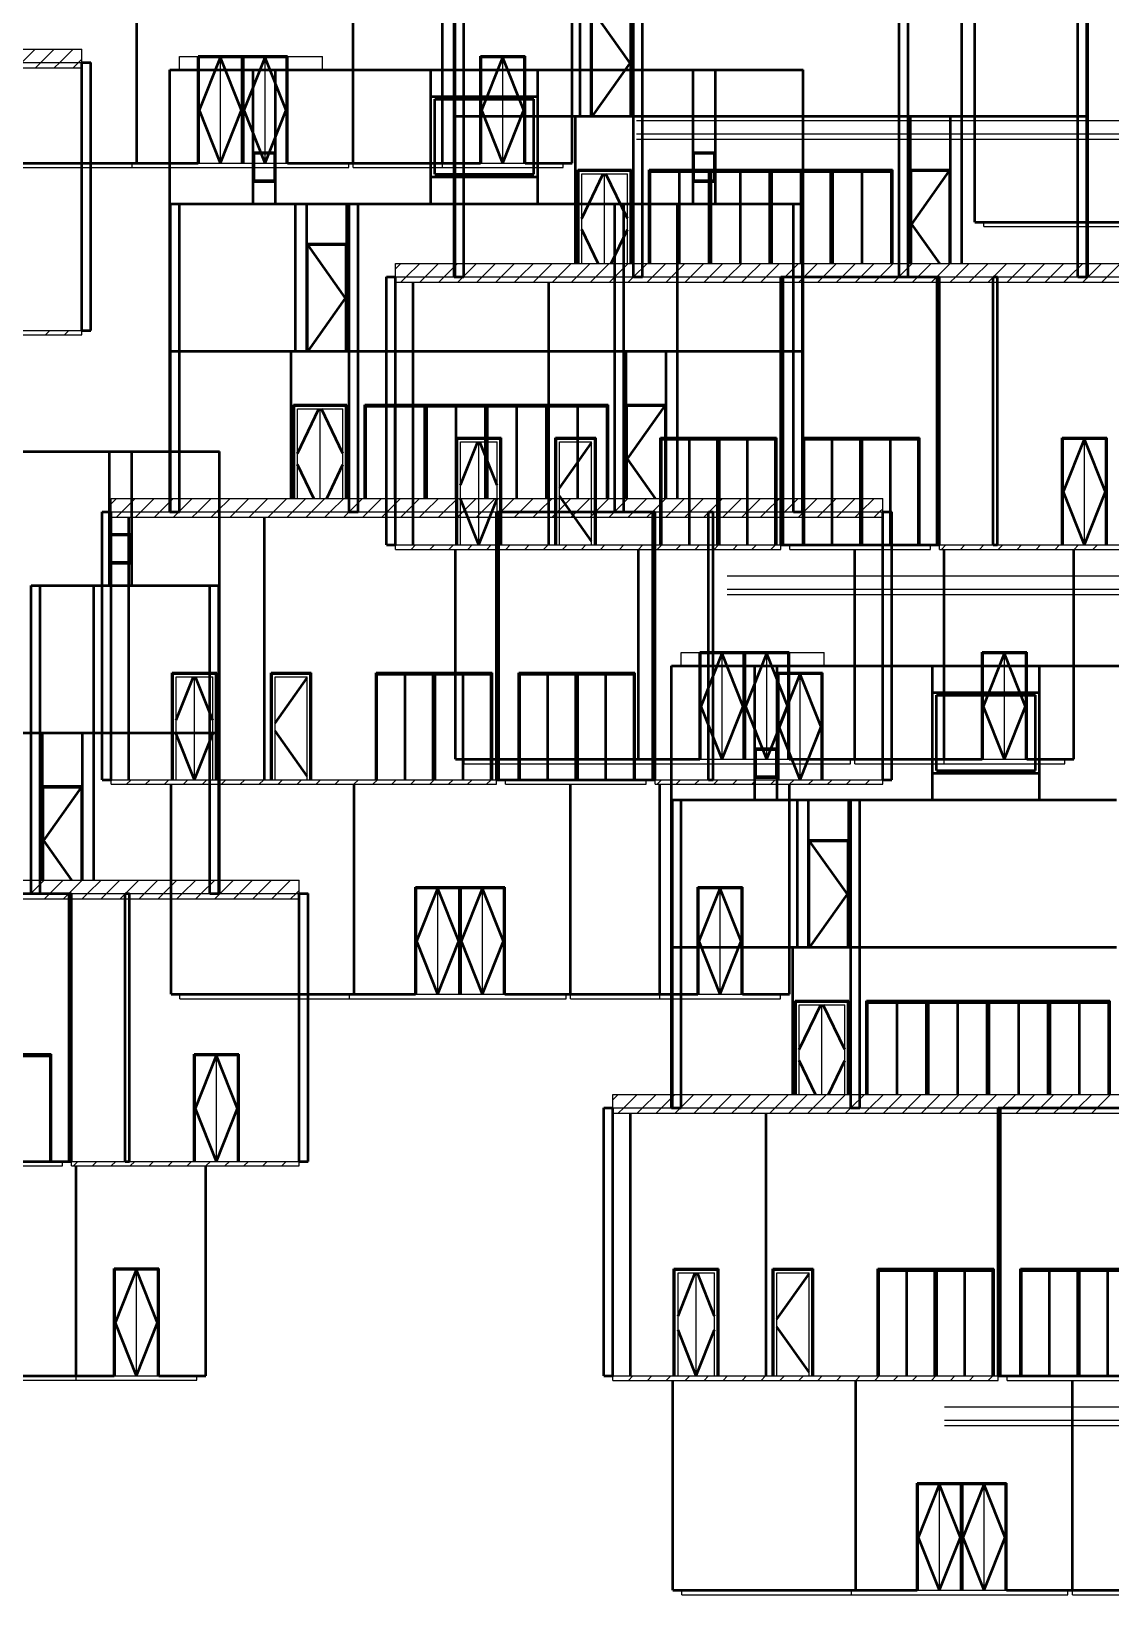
# Model space of a CAD drawing. Header units: millimetres. Extents: x 5622 to 129432, y -41588 to 30554.
# Drawn here: x 47174 to 71352, y -39494 to -4486 of the extents above; entities that cross this region are included whole.
import ezdxf

# ---------------------------------------------------------------- set-up
doc = ezdxf.new("R2010")
doc.units = ezdxf.units.MM
doc.header["$LTSCALE"] = 0.5
doc.layers.add('AE-Door', color=61, linetype='Continuous', lineweight=25)
for name, color, linetype in [('AE-ELEV-3', 154, 'Continuous'), ('AE-ELEV-4', 129, 'Continuous'), ('DOOR', 41, 'Continuous')]:
    doc.layers.add(name, color=color, linetype=linetype)

msp = doc.modelspace()

# ---------------------------------------------------------------- linework, layer by layer
at = {"layer": 'AE-Door', "color": 251, "linetype": 'Continuous', "lineweight": 25}
for p, q in [((59746, -6387), (59746, -4017)), ((60586, -6387), (60586, -4017)), ((50941, -7440), (50941, -5070)), ((50941, -5070), (51881, -5070)), ((51881, -7440), (51881, -5070)), ((51911, -7440), (51911, -5040)), ((51911, -7440), (51911, -5040)), ((51941, -7440), (51941, -5070)), ((51941, -5070), (52881, -5070)), ((52881, -7440), (52881, -5070)), ((57266, -7440), (57266, -5070)), ((57266, -5070), (58206, -5070)), ((58206, -7440), (58206, -5070)), ((50911, -7440), (50941, -7440)), ((51881, -7440), (51911, -7440)), ((51911, -7440), (51941, -7440)), ((52881, -7440), (52911, -7440)), ((57236, -7440), (57266, -7440)), ((58206, -7440), (58236, -7440)), ((66896, -9687), (66896, -7617)), ((66896, -7617), (67736, -7617)), ((67736, -9687), (67736, -7617)), ((53376, -11648), (53376, -9278)), ((53376, -9278), (54216, -9278)), ((54216, -11648), (54216, -9278)), ((60526, -14948), (60526, -12878)), ((60526, -12878), (61366, -12878)), ((61366, -14948), (61366, -12878)), ((70296, -15987), (70296, -13617)), ((70296, -13617), (71236, -13617)), ((71236, -15987), (71236, -13617)), ((62179, -20787), (62179, -18417)), ((62179, -18417), (63119, -18417)), ((63119, -20787), (63119, -18417)), ((63149, -20787), (63149, -18387)), ((63149, -20787), (63149, -18387)), ((63179, -20787), (63179, -18417)), ((63179, -18417), (64119, -18417)), ((64119, -20787), (64119, -18417)), ((68504, -20787), (68504, -18417)), ((68504, -18417), (69444, -18417)), ((69444, -20787), (69444, -18417)), ((63926, -21248), (63926, -18878)), ((63926, -18878), (64866, -18878)), ((64866, -21248), (64866, -18878)), ((62149, -20787), (62179, -20787)), ((63119, -20787), (63149, -20787)), ((63149, -20787), (63179, -20787)), ((64119, -20787), (64149, -20787)), ((68474, -20787), (68504, -20787)), ((69444, -20787), (69474, -20787)), ((47454, -23493), (47454, -21423)), ((47454, -21423), (48294, -21423)), ((48294, -23493), (48294, -21423)), ((64614, -24994), (64614, -22625)), ((64614, -22625), (65454, -22625)), ((65454, -24994), (65454, -22625)), ((55810, -26048), (55810, -23678)), ((55810, -23678), (56750, -23678)), ((56750, -26048), (56750, -23678)), ((56780, -26048), (56780, -23648)), ((56780, -26048), (56780, -23648)), ((56810, -26048), (56810, -23678)), ((56810, -23678), (57750, -23678)), ((57750, -26048), (57750, -23678)), ((62135, -26048), (62135, -23678)), ((62135, -23678), (63075, -23678)), ((63075, -26048), (63075, -23678)), ((55780, -26048), (55810, -26048)), ((56750, -26048), (56780, -26048)), ((56780, -26048), (56810, -26048)), ((57750, -26048), (57780, -26048)), ((62105, -26048), (62135, -26048)), ((63075, -26048), (63105, -26048)), ((50854, -29793), (50854, -27423)), ((50854, -27423), (51794, -27423)), ((51794, -29793), (51794, -27423)), ((49063, -34592), (49063, -32222)), ((49063, -32222), (50003, -32222)), ((50003, -34592), (50003, -32222)), ((49033, -34592), (49063, -34592)), ((50003, -34592), (50033, -34592)), ((67048, -39394), (67048, -37024)), ((67048, -37024), (67988, -37024)), ((67988, -39394), (67988, -37024)), ((68018, -39394), (68018, -36995)), ((68018, -39394), (68018, -36995)), ((68048, -39394), (68048, -37024)), ((68048, -37024), (68988, -37024)), ((68988, -39394), (68988, -37024)), ((67018, -39394), (67048, -39394)), ((67988, -39394), (68018, -39394)), ((68018, -39394), (68048, -39394)), ((68988, -39394), (69018, -39394))]:
    msp.add_line(p, q, dxfattribs=at)
at = {"layer": 'AE-Door', "color": 41, "linetype": 'Continuous', "lineweight": 25}
for p, q in [((59746, -6387), (59746, -4017)), ((60586, -6387), (60586, -4017)), ((50941, -7440), (50941, -5070)), ((50941, -5070), (51411, -5070)), ((51411, -7440), (51411, -5070)), ((51411, -7440), (51411, -5070)), ((51411, -5070), (51881, -5070)), ((51881, -7440), (51881, -5070)), ((51941, -7440), (51941, -5070)), ((51941, -5070), (52411, -5070)), ((52411, -7440), (52411, -5070)), ((52411, -7440), (52411, -5070)), ((52411, -5070), (52881, -5070)), ((52881, -7440), (52881, -5070)), ((57266, -7440), (57266, -5070)), ((57266, -5070), (57736, -5070)), ((57736, -7440), (57736, -5070)), ((57736, -7440), (57736, -5070)), ((57736, -5070), (58206, -5070)), ((58206, -7440), (58206, -5070)), ((50941, -7440), (51411, -7440)), ((51411, -7440), (51881, -7440)), ((51941, -7440), (52411, -7440)), ((52411, -7440), (52881, -7440)), ((57266, -7440), (57736, -7440)), ((57736, -7440), (58206, -7440)), ((60016, -9687), (60016, -7677)), ((60016, -9687), (60016, -7677)), ((66896, -9687), (66896, -7617)), ((66896, -7617), (67736, -7617)), ((67736, -9687), (67736, -7617)), ((53376, -11648), (53376, -9278)), ((53376, -9278), (54216, -9278)), ((54216, -11648), (54216, -9278)), ((53646, -14948), (53646, -12938)), ((53646, -14948), (53646, -12938)), ((60526, -14948), (60526, -12878)), ((60526, -12878), (61366, -12878)), ((61366, -14948), (61366, -12878)), ((70296, -15987), (70296, -13617)), ((70296, -13617), (70766, -13617)), ((70766, -15987), (70766, -13617)), ((70766, -15987), (70766, -13617)), ((70766, -13617), (71236, -13617)), ((71236, -15987), (71236, -13617)), ((57201, -15987), (57201, -13677)), ((57201, -15987), (57201, -13677)), ((62179, -20787), (62179, -18417)), ((62179, -18417), (62649, -18417)), ((62649, -20787), (62649, -18417)), ((62649, -20787), (62649, -18417)), ((62649, -18417), (63119, -18417)), ((63119, -20787), (63119, -18417)), ((63179, -20787), (63179, -18417)), ((63179, -18417), (63649, -18417)), ((63649, -20787), (63649, -18417)), ((63649, -20787), (63649, -18417)), ((63649, -18417), (64119, -18417)), ((64119, -20787), (64119, -18417)), ((68504, -20787), (68504, -18417)), ((68504, -18417), (68974, -18417)), ((68974, -20787), (68974, -18417)), ((68974, -20787), (68974, -18417)), ((68974, -18417), (69444, -18417)), ((69444, -20787), (69444, -18417)), ((63926, -21248), (63926, -18878)), ((63926, -18878), (64396, -18878)), ((64396, -21248), (64396, -18878)), ((64396, -21248), (64396, -18878)), ((64396, -18878), (64866, -18878)), ((64866, -21248), (64866, -18878)), ((50832, -21248), (50832, -18938)), ((50832, -21248), (50832, -18938)), ((62179, -20787), (62649, -20787)), ((62649, -20787), (63119, -20787)), ((63179, -20787), (63649, -20787)), ((63649, -20787), (64119, -20787)), ((68504, -20787), (68974, -20787)), ((68974, -20787), (69444, -20787)), ((47454, -23493), (47454, -21423)), ((47454, -21423), (48294, -21423)), ((48294, -23493), (48294, -21423)), ((64614, -24994), (64614, -22625)), ((64614, -22625), (65454, -22625)), ((65454, -24994), (65454, -22625)), ((55810, -26048), (55810, -23678)), ((55810, -23678), (56280, -23678)), ((56280, -26048), (56280, -23678)), ((56280, -26048), (56280, -23678)), ((56280, -23678), (56750, -23678)), ((56750, -26048), (56750, -23678)), ((56810, -26048), (56810, -23678)), ((56810, -23678), (57280, -23678)), ((57280, -26048), (57280, -23678)), ((57280, -26048), (57280, -23678)), ((57280, -23678), (57750, -23678)), ((57750, -26048), (57750, -23678)), ((62135, -26048), (62135, -23678)), ((62135, -23678), (62605, -23678)), ((62605, -26048), (62605, -23678)), ((62605, -26048), (62605, -23678)), ((62605, -23678), (63075, -23678)), ((63075, -26048), (63075, -23678)), ((55810, -26048), (56280, -26048)), ((56280, -26048), (56750, -26048)), ((56810, -26048), (57280, -26048)), ((57280, -26048), (57750, -26048)), ((62135, -26048), (62605, -26048)), ((62605, -26048), (63075, -26048)), ((64884, -28295), (64884, -26285)), ((64884, -28295), (64884, -26285)), ((50854, -29793), (50854, -27423)), ((50854, -27423), (51324, -27423)), ((51324, -29793), (51324, -27423)), ((51324, -29793), (51324, -27423)), ((51324, -27423), (51794, -27423)), ((51794, -29793), (51794, -27423)), ((49063, -34592), (49063, -32222)), ((49063, -32222), (49533, -32222)), ((49533, -34592), (49533, -32222)), ((49533, -34592), (49533, -32222)), ((49533, -32222), (50003, -32222)), ((50003, -34592), (50003, -32222)), ((62070, -34595), (62070, -32285)), ((62070, -34595), (62070, -32285)), ((49063, -34592), (49533, -34592)), ((49533, -34592), (50003, -34592)), ((67048, -39394), (67048, -37024)), ((67048, -37024), (67518, -37024)), ((67518, -39394), (67518, -37024)), ((67518, -39394), (67518, -37024)), ((67518, -37024), (67988, -37024)), ((67988, -39394), (67988, -37024)), ((68048, -39394), (68048, -37024)), ((68048, -37024), (68518, -37024)), ((68518, -39394), (68518, -37024)), ((68518, -39394), (68518, -37024)), ((68518, -37024), (68988, -37024)), ((68988, -39394), (68988, -37024)), ((67048, -39394), (67518, -39394)), ((67518, -39394), (67988, -39394)), ((68048, -39394), (68518, -39394)), ((68518, -39394), (68988, -39394))]:
    msp.add_line(p, q, dxfattribs=at)
at = {"layer": 'AE-Door', "color": 250, "linetype": 'Continuous', "lineweight": 25}
for p, q in [((59446, -9687), (59446, -7617)), ((59446, -7617), (60586, -7617)), ((59506, -9687), (59506, -7677)), ((59506, -7677), (60526, -7677)), ((60526, -9687), (60526, -7677)), ((60586, -9687), (60586, -7617)), ((68006, -9687), (68006, -7617)), ((68006, -7617), (68016, -7617)), ((53076, -14948), (53076, -12878)), ((53076, -12878), (54216, -12878)), ((53136, -14948), (53136, -12938)), ((53136, -12938), (54156, -12938)), ((54156, -14948), (54156, -12938)), ((54216, -14948), (54216, -12878)), ((61636, -14948), (61636, -12878)), ((61636, -12878), (61646, -12878)), ((56731, -15987), (56731, -13617)), ((56731, -13617), (57671, -13617)), ((57671, -15987), (57671, -13617)), ((58946, -15987), (58946, -13617)), ((58946, -13617), (59786, -13617)), ((59786, -15987), (59786, -13617)), ((56791, -15987), (56791, -13677)), ((56791, -13677), (57611, -13677)), ((57611, -15987), (57611, -13677)), ((59006, -15987), (59006, -13677)), ((59006, -13677), (59726, -13677)), ((59726, -15987), (59726, -13677)), ((50362, -21248), (50362, -18878)), ((50362, -18878), (51302, -18878)), ((51302, -21248), (51302, -18878)), ((52576, -21248), (52576, -18878)), ((52576, -18878), (53416, -18878)), ((53416, -21248), (53416, -18878)), ((50422, -21248), (50422, -18938)), ((50422, -18938), (51242, -18938)), ((51242, -21248), (51242, -18938)), ((52636, -21248), (52636, -18938)), ((52636, -18938), (53356, -18938)), ((53356, -21248), (53356, -18938)), ((48564, -23493), (48564, -21423)), ((48564, -21423), (48574, -21423)), ((64314, -28295), (64314, -26225)), ((64314, -26225), (65454, -26225)), ((65454, -28295), (65454, -26225)), ((64374, -28295), (64374, -26285)), ((64374, -26285), (65394, -26285)), ((65394, -28295), (65394, -26285)), ((61600, -34595), (61600, -32225)), ((61600, -32225), (62540, -32225)), ((61660, -34595), (61660, -32285)), ((61660, -32285), (62480, -32285)), ((62480, -34595), (62480, -32285)), ((62540, -34595), (62540, -32225)), ((63814, -34595), (63814, -32225)), ((63814, -32225), (64654, -32225)), ((63874, -34595), (63874, -32285)), ((63874, -32285), (64594, -32285)), ((64594, -34595), (64594, -32285)), ((64654, -34595), (64654, -32225))]:
    msp.add_line(p, q, dxfattribs=at)
at = {"layer": 'AE-ELEV-3', "color": 154, "linetype": 'Continuous', "lineweight": 50}
for p, q in [((49536, -7440), (49536, -2740)), ((49536, -7440), (49536, -2740)), ((54386, -7440), (54386, -2740)), ((54386, -7440), (54386, -2740)), ((56386, -7440), (56386, -2740)), ((59286, -7440), (59286, -2740)), ((56646, -6387), (56646, -3087)), ((56666, -6387), (56666, -3087)), ((56666, -6387), (56666, -3087)), ((56866, -6387), (56866, -3087)), ((59466, -6387), (59466, -3087)), ((59716, -6387), (59716, -3087)), ((60616, -6387), (60616, -3087)), ((60666, -6387), (60666, -3087)), ((60866, -6387), (60866, -3087)), ((66616, -6387), (66616, -3087)), ((66816, -6387), (66816, -3087)), ((68016, -6387), (68016, -3087)), ((70616, -6387), (70616, -3087)), ((70816, -6387), (70816, -3087)), ((70816, -6387), (70816, -3087)), ((70836, -6387), (70836, -3087)), ((68309, -8757), (68309, -4057)), ((48306, -11185), (48306, -5185)), ((48306, -5185), (48506, -5185)), ((48506, -11185), (48506, -5185)), ((50911, -7440), (50911, -5040)), ((50911, -5040), (52911, -5040)), ((52911, -7440), (52911, -5040)), ((57236, -7440), (57236, -5040)), ((57236, -5040), (58236, -5040)), ((58236, -7440), (58236, -5040)), ((50276, -8348), (50276, -5348)), ((50276, -5348), (52146, -5348)), ((52146, -8348), (52146, -5348)), ((52146, -5348), (52646, -5348)), ((52646, -8348), (52646, -5348)), ((52646, -5348), (56121, -5348)), ((56121, -8348), (56121, -5348)), ((56121, -5348), (58521, -5348)), ((58521, -8348), (58521, -5348)), ((58521, -5348), (61996, -5348)), ((61996, -8348), (61996, -5348)), ((61996, -5348), (62496, -5348)), ((62496, -8348), (62496, -5348)), ((62496, -5348), (64466, -5348)), ((64466, -8348), (64466, -5348)), ((56121, -5948), (58521, -5948)), ((56646, -9987), (56646, -6387)), ((56646, -6387), (56666, -6387)), ((56646, -6387), (56666, -6387)), ((56666, -9987), (56666, -6387)), ((56666, -9987), (56666, -6387)), ((56666, -6387), (56866, -6387)), ((56666, -6387), (56866, -6387)), ((56866, -9987), (56866, -6387)), ((56866, -6387), (59466, -6387)), ((59366, -9687), (59366, -6387)), ((59466, -6387), (60666, -6387)), ((60666, -9987), (60666, -6387)), ((60666, -6387), (60866, -6387)), ((60666, -6387), (60866, -6387)), ((60866, -9987), (60866, -6387)), ((60866, -6387), (66616, -6387)), ((66616, -9987), (66616, -6387)), ((66616, -6387), (66816, -6387)), ((66616, -6387), (66816, -6387)), ((66816, -9987), (66816, -6387)), ((66816, -6387), (66866, -6387)), ((66866, -9687), (66866, -6387)), ((66866, -6387), (67766, -6387)), ((67766, -9687), (67766, -6387)), ((67766, -6387), (68016, -6387)), ((68016, -9687), (68016, -6387)), ((68016, -6387), (70616, -6387)), ((70616, -9987), (70616, -6387)), ((70616, -6387), (70816, -6387)), ((70616, -6387), (70816, -6387)), ((70816, -9987), (70816, -6387)), ((70816, -9987), (70816, -6387)), ((70816, -6387), (70836, -6387)), ((70816, -6387), (70836, -6387)), ((70836, -9987), (70836, -6387)), ((52146, -7198), (52646, -7198)), ((61996, -7198), (62496, -7198)), ((45436, -7440), (49536, -7440)), ((49536, -7440), (50911, -7440)), ((52911, -7440), (54386, -7440)), ((54386, -7440), (56386, -7440)), ((56386, -7440), (57236, -7440)), ((58236, -7440), (59286, -7440)), ((59416, -9687), (59416, -7587)), ((59416, -7587), (60616, -7587)), ((60616, -9687), (60616, -7587)), ((61016, -9687), (61016, -7587)), ((61016, -7587), (66466, -7587)), ((66466, -9687), (66466, -7587)), ((66866, -7587), (67766, -7587)), ((52146, -7848), (52646, -7848)), ((56121, -7748), (58521, -7748)), ((61996, -7848), (62496, -7848)), ((50276, -11648), (50276, -8348)), ((50276, -8348), (50296, -8348)), ((50296, -11648), (50296, -8348)), ((50296, -11648), (50296, -8348)), ((50296, -8348), (50496, -8348)), ((50496, -11648), (50496, -8348)), ((50496, -8348), (53096, -8348)), ((53096, -11648), (53096, -8348)), ((53096, -8348), (54296, -8348)), ((53346, -11648), (53346, -8348)), ((54246, -11648), (54246, -8348)), ((54296, -11648), (54296, -8348)), ((54296, -8348), (54496, -8348)), ((54496, -11648), (54496, -8348)), ((54496, -8348), (56121, -8348)), ((56121, -8348), (58521, -8348)), ((56121, -8348), (58521, -8348)), ((58521, -8348), (60246, -8348)), ((60246, -11648), (60246, -8348)), ((60246, -8348), (60446, -8348)), ((60446, -11648), (60446, -8348)), ((60446, -8348), (61646, -8348)), ((61646, -11648), (61646, -8348)), ((61646, -8348), (64246, -8348)), ((64246, -11648), (64246, -8348)), ((64246, -8348), (64446, -8348)), ((64446, -11648), (64446, -8348)), ((64446, -11648), (64446, -8348)), ((64446, -8348), (64466, -8348)), ((64466, -11648), (64466, -8348)), ((68309, -8757), (72409, -8757)), ((53346, -9248), (54246, -9248)), ((55132, -15987), (55132, -9987)), ((55132, -9987), (55333, -9987)), ((55333, -15987), (55333, -9987)), ((55728, -15987), (55728, -10107)), ((56646, -9987), (56666, -9987)), ((56666, -9987), (56866, -9987)), ((58766, -15987), (58766, -10107)), ((58766, -15987), (58766, -10107)), ((60666, -9987), (60866, -9987)), ((63966, -15987), (63966, -9987)), ((63966, -9987), (64016, -9987)), ((64016, -15987), (64016, -9987)), ((64016, -9987), (67466, -9987)), ((66616, -9987), (66816, -9987)), ((67466, -15987), (67466, -9987)), ((67466, -9987), (67516, -9987)), ((67516, -15987), (67516, -9987)), ((68716, -15987), (68716, -9987)), ((68716, -9987), (68816, -9987)), ((68816, -15987), (68816, -9987)), ((70616, -9987), (70816, -9987)), ((70816, -9987), (70836, -9987)), ((48306, -11185), (48506, -11185)), ((50276, -15248), (50276, -11648)), ((50276, -11648), (50296, -11648)), ((50276, -11648), (50296, -11648)), ((50296, -15248), (50296, -11648)), ((50296, -15248), (50296, -11648)), ((50296, -11648), (50496, -11648)), ((50296, -11648), (50496, -11648)), ((50496, -15248), (50496, -11648)), ((50496, -11648), (53096, -11648)), ((52996, -14948), (52996, -11648)), ((53096, -11648), (54296, -11648)), ((54296, -15248), (54296, -11648)), ((54296, -11648), (54496, -11648)), ((54296, -11648), (54496, -11648)), ((54496, -15248), (54496, -11648)), ((54496, -11648), (60246, -11648)), ((60246, -15248), (60246, -11648)), ((60246, -11648), (60446, -11648)), ((60246, -11648), (60446, -11648)), ((60446, -15248), (60446, -11648)), ((60446, -11648), (60496, -11648)), ((60496, -14948), (60496, -11648)), ((60496, -11648), (61396, -11648)), ((61396, -14948), (61396, -11648)), ((61396, -11648), (61646, -11648)), ((61646, -14948), (61646, -11648)), ((61646, -11648), (64246, -11648)), ((64246, -15248), (64246, -11648)), ((64246, -11648), (64446, -11648)), ((64246, -11648), (64446, -11648)), ((64446, -15248), (64446, -11648)), ((64446, -15248), (64446, -11648)), ((64446, -11648), (64466, -11648)), ((64446, -11648), (64466, -11648)), ((64466, -15248), (64466, -11648)), ((53046, -14948), (53046, -12848)), ((53046, -12848), (54246, -12848)), ((54246, -14948), (54246, -12848)), ((54646, -14948), (54646, -12848)), ((54646, -12848), (60096, -12848)), ((60096, -14948), (60096, -12848)), ((60496, -12848), (61396, -12848)), ((56701, -15987), (56701, -13587)), ((56701, -13587), (57701, -13587)), ((57701, -15987), (57701, -13587)), ((58916, -15987), (58916, -13587)), ((58916, -13587), (59816, -13587)), ((59816, -15987), (59816, -13587)), ((61266, -15987), (61266, -13587)), ((61266, -13587), (63866, -13587)), ((63866, -15987), (63866, -13587)), ((64466, -15987), (64466, -13587)), ((64466, -13587), (67066, -13587)), ((67066, -15987), (67066, -13587)), ((70266, -15987), (70266, -13587)), ((70266, -13587), (71266, -13587)), ((71266, -15987), (71266, -13587)), ((45449, -13892), (48924, -13892)), ((48924, -16893), (48924, -13892)), ((48924, -13892), (49424, -13892)), ((49424, -16893), (49424, -13892)), ((49424, -13892), (51394, -13892)), ((51394, -16893), (51394, -13892)), ((48762, -21248), (48762, -15248)), ((48762, -15248), (48963, -15248)), ((48963, -21248), (48963, -15248)), ((49359, -21248), (49359, -15368)), ((50276, -15248), (50296, -15248)), ((50296, -15248), (50496, -15248)), ((52396, -21248), (52396, -15368)), ((52396, -21248), (52396, -15368)), ((54296, -15248), (54496, -15248)), ((57596, -21248), (57596, -15248)), ((57596, -15248), (57646, -15248)), ((57646, -21248), (57646, -15248)), ((57646, -15248), (61096, -15248)), ((60246, -15248), (60446, -15248)), ((61096, -21248), (61096, -15248)), ((61096, -15248), (61146, -15248)), ((61146, -21248), (61146, -15248)), ((62346, -21248), (62346, -15248)), ((62346, -15248), (62446, -15248)), ((62446, -21248), (62446, -15248)), ((64246, -15248), (64446, -15248)), ((64446, -15248), (64466, -15248)), ((66246, -21248), (66246, -15248)), ((66246, -15248), (66446, -15248)), ((66446, -21248), (66446, -15248)), ((48924, -15743), (49424, -15743)), ((55132, -15987), (55333, -15987)), ((55333, -15987), (55333, -15987)), ((56674, -20787), (56674, -16087)), ((60774, -20787), (60774, -16087)), ((60774, -20787), (60774, -16087)), ((63966, -15987), (64016, -15987)), ((64016, -15987), (64466, -15987)), ((65624, -20787), (65624, -16087)), ((65624, -20787), (65624, -16087)), ((67066, -15987), (67466, -15987)), ((67466, -15987), (67516, -15987)), ((67624, -20787), (67624, -16087)), ((68716, -15987), (68816, -15987)), ((70524, -20787), (70524, -16087)), ((48924, -16393), (49424, -16393)), ((47174, -20192), (47174, -16893)), ((47174, -16893), (47374, -16893)), ((47374, -20192), (47374, -16893)), ((47374, -16893), (48574, -16893)), ((48574, -20192), (48574, -16893)), ((48574, -16893), (51174, -16893)), ((51174, -20192), (51174, -16893)), ((51174, -16893), (51374, -16893)), ((51374, -20192), (51374, -16893)), ((51374, -20192), (51374, -16893)), ((51374, -16893), (51394, -16893)), ((51394, -20192), (51394, -16893)), ((62149, -20787), (62149, -18387)), ((62149, -18387), (64149, -18387)), ((64149, -20787), (64149, -18387)), ((68474, -20787), (68474, -18387)), ((68474, -18387), (69474, -18387)), ((69474, -20787), (69474, -18387)), ((50332, -21248), (50332, -18848)), ((50332, -18848), (51332, -18848)), ((51332, -21248), (51332, -18848)), ((52546, -21248), (52546, -18848)), ((52546, -18848), (53446, -18848)), ((53446, -21248), (53446, -18848)), ((54896, -21248), (54896, -18848)), ((54896, -18848), (57496, -18848)), ((57496, -21248), (57496, -18848)), ((58096, -21248), (58096, -18848)), ((58096, -18848), (60696, -18848)), ((60696, -21248), (60696, -18848)), ((61514, -21695), (61514, -18694)), ((61514, -18694), (63384, -18694)), ((63384, -21695), (63384, -18694)), ((63384, -18694), (63884, -18694)), ((63884, -21695), (63884, -18694)), ((63884, -18694), (67359, -18694)), ((63896, -21248), (63896, -18848)), ((63896, -18848), (64896, -18848)), ((64896, -21248), (64896, -18848)), ((67359, -21695), (67359, -18694)), ((67359, -18694), (69759, -18694)), ((69759, -21695), (69759, -18694)), ((69759, -18694), (73234, -18694)), ((67359, -19295), (69759, -19295)), ((41424, -20192), (47174, -20192)), ((47174, -23793), (47174, -20192)), ((47174, -20192), (47374, -20192)), ((47174, -20192), (47374, -20192)), ((47374, -23793), (47374, -20192)), ((47374, -20192), (47424, -20192)), ((47424, -23493), (47424, -20192)), ((47424, -20192), (48324, -20192)), ((48324, -23493), (48324, -20192)), ((48324, -20192), (48574, -20192)), ((48574, -23493), (48574, -20192)), ((48574, -20192), (51174, -20192)), ((51174, -23793), (51174, -20192)), ((51174, -20192), (51374, -20192)), ((51174, -20192), (51374, -20192)), ((51374, -23793), (51374, -20192)), ((51374, -23793), (51374, -20192)), ((51374, -20192), (51394, -20192)), ((51374, -20192), (51394, -20192)), ((51394, -23793), (51394, -20192)), ((63384, -20545), (63884, -20545)), ((56674, -20787), (60774, -20787)), ((60774, -20787), (62149, -20787)), ((64149, -20787), (65624, -20787)), ((65624, -20787), (67624, -20787)), ((67624, -20787), (68474, -20787)), ((69474, -20787), (70524, -20787)), ((48762, -21248), (48963, -21248)), ((48963, -21248), (48963, -21248)), ((50305, -26048), (50305, -21348)), ((54405, -26048), (54405, -21348)), ((54405, -26048), (54405, -21348)), ((57596, -21248), (57646, -21248)), ((57646, -21248), (58096, -21248)), ((59255, -26048), (59255, -21348)), ((59255, -26048), (59255, -21348)), ((60696, -21248), (61096, -21248)), ((61096, -21248), (61146, -21248)), ((61255, -26048), (61255, -21348)), ((62346, -21248), (62446, -21248)), ((63384, -21195), (63884, -21195)), ((64155, -26048), (64155, -21348)), ((66246, -21248), (66446, -21248)), ((67359, -21095), (69759, -21095)), ((47424, -21392), (48324, -21392)), ((61514, -24994), (61514, -21695)), ((61514, -21695), (61534, -21695)), ((61534, -24994), (61534, -21695)), ((61534, -24994), (61534, -21695)), ((61534, -21695), (61734, -21695)), ((61734, -24994), (61734, -21695)), ((61734, -21695), (64334, -21695)), ((64334, -24994), (64334, -21695)), ((64334, -21695), (65534, -21695)), ((64584, -24994), (64584, -21695)), ((65484, -24994), (65484, -21695)), ((65534, -24994), (65534, -21695)), ((65534, -21695), (65734, -21695)), ((65734, -24994), (65734, -21695)), ((65734, -21695), (67359, -21695)), ((67359, -21695), (69759, -21695)), ((67359, -21695), (69759, -21695)), ((69759, -21695), (71484, -21695)), ((64584, -22595), (65484, -22595)), ((44574, -23793), (48024, -23793)), ((47174, -23793), (47374, -23793)), ((48024, -29793), (48024, -23793)), ((48024, -23793), (48074, -23793)), ((48074, -29793), (48074, -23793)), ((49274, -29793), (49274, -23793)), ((49274, -23793), (49374, -23793)), ((49374, -29793), (49374, -23793)), ((51174, -23793), (51374, -23793)), ((51374, -23793), (51394, -23793)), ((53174, -29793), (53174, -23793)), ((53174, -23793), (53374, -23793)), ((53374, -29793), (53374, -23793)), ((55780, -26048), (55780, -23648)), ((55780, -23648), (57780, -23648)), ((57780, -26048), (57780, -23648)), ((62105, -26048), (62105, -23648)), ((62105, -23648), (63105, -23648)), ((63105, -26048), (63105, -23648)), ((61514, -28595), (61514, -24994)), ((61514, -24994), (61534, -24994)), ((61514, -24994), (61534, -24994)), ((61534, -28595), (61534, -24994)), ((61534, -28595), (61534, -24994)), ((61534, -24994), (61734, -24994)), ((61534, -24994), (61734, -24994)), ((61734, -28595), (61734, -24994)), ((61734, -24994), (64334, -24994)), ((64234, -28295), (64234, -24994)), ((64334, -24994), (65534, -24994)), ((65534, -28595), (65534, -24994)), ((65534, -24994), (65734, -24994)), ((65534, -24994), (65734, -24994)), ((65734, -28595), (65734, -24994)), ((65734, -24994), (71484, -24994)), ((50305, -26048), (54405, -26048)), ((54405, -26048), (55780, -26048)), ((57780, -26048), (59255, -26048)), ((59255, -26048), (61255, -26048)), ((61255, -26048), (62105, -26048)), ((63105, -26048), (64155, -26048)), ((64284, -28295), (64284, -26194)), ((64284, -26194), (65484, -26194)), ((65484, -28295), (65484, -26194)), ((65884, -28295), (65884, -26194)), ((65884, -26194), (71334, -26194)), ((71334, -28295), (71334, -26194)), ((45024, -27393), (47624, -27393)), ((47624, -29793), (47624, -27393)), ((50824, -29793), (50824, -27393)), ((50824, -27393), (51824, -27393)), ((51824, -29793), (51824, -27393)), ((60000, -34595), (60000, -28595)), ((60000, -28595), (60201, -28595)), ((60201, -34595), (60201, -28595)), ((61514, -28595), (61534, -28595)), ((61534, -28595), (61734, -28595)), ((65534, -28595), (65734, -28595)), ((68834, -34595), (68834, -28595)), ((68834, -28595), (68884, -28595)), ((68884, -34595), (68884, -28595)), ((68884, -28595), (72334, -28595)), ((60597, -34595), (60597, -28715)), ((63634, -34595), (63634, -28715)), ((63634, -34595), (63634, -28715)), ((47624, -29793), (48024, -29793)), ((48024, -29793), (48074, -29793)), ((48183, -34592), (48183, -29893)), ((49274, -29793), (49374, -29793)), ((51083, -34592), (51083, -29893)), ((53174, -29793), (53374, -29793)), ((49033, -34592), (49033, -32193)), ((49033, -32193), (50033, -32193)), ((50033, -34592), (50033, -32193)), ((61570, -34595), (61570, -32195)), ((61570, -32195), (62570, -32195)), ((62570, -34595), (62570, -32195)), ((63784, -34595), (63784, -32195)), ((63784, -32195), (64684, -32195)), ((64684, -34595), (64684, -32195)), ((66134, -34595), (66134, -32195)), ((66134, -32195), (68734, -32195)), ((68734, -34595), (68734, -32195)), ((69334, -34595), (69334, -32195)), ((69334, -32195), (71934, -32195)), ((46183, -34592), (48183, -34592)), ((48183, -34592), (49033, -34592)), ((50033, -34592), (51083, -34592)), ((60000, -34595), (60201, -34595)), ((60201, -34595), (60201, -34595)), ((68834, -34595), (68884, -34595)), ((68884, -34595), (69334, -34595)), ((61543, -39394), (61543, -34695)), ((65643, -39394), (65643, -34695)), ((65643, -39394), (65643, -34695)), ((70493, -39394), (70493, -34695)), ((70493, -39394), (70493, -34695)), ((67018, -39394), (67018, -36995)), ((67018, -36995), (69018, -36995)), ((69018, -39394), (69018, -36995)), ((61543, -39394), (65643, -39394)), ((65643, -39394), (67018, -39394)), ((69018, -39394), (70493, -39394)), ((70493, -39394), (72493, -39394))]:
    msp.add_line(p, q, dxfattribs=at)
at = {"layer": 'AE-ELEV-4', "color": 129, "linetype": 'Continuous', "lineweight": 50}
for p, q in [((60586, -5202), (59746, -4017)), ((50941, -6255), (51411, -5070)), ((51881, -6255), (51411, -5070)), ((51941, -6255), (52411, -5070)), ((52881, -6255), (52411, -5070)), ((57266, -6255), (57736, -5070)), ((58206, -6255), (57736, -5070)), ((59746, -6387), (60586, -5202)), ((51411, -7440), (50941, -6255)), ((51411, -7440), (51881, -6255)), ((52411, -7440), (51941, -6255)), ((52411, -7440), (52881, -6255)), ((56211, -7688), (56211, -6008)), ((56211, -6008), (58431, -6008)), ((57736, -7440), (57266, -6255)), ((57736, -7440), (58206, -6255)), ((58431, -7688), (58431, -6008)), ((52165, -7826), (52165, -7219)), ((52165, -7219), (52628, -7219)), ((52628, -7826), (52628, -7219)), ((62015, -7826), (62015, -7219)), ((62015, -7219), (62478, -7219)), ((62478, -7826), (62478, -7219)), ((56211, -7688), (58431, -7688)), ((59506, -8677), (59987, -7677)), ((60526, -8677), (60045, -7677)), ((61039, -9687), (61039, -7623)), ((61039, -7623), (63718, -7623)), ((61697, -9687), (61697, -7623)), ((62356, -9687), (62356, -7623)), ((62379, -9687), (62379, -7623)), ((62401, -9687), (62401, -7623)), ((63060, -9687), (63060, -7623)), ((63718, -9687), (63718, -7623)), ((63741, -9687), (63741, -7587)), ((63741, -9687), (63741, -7587)), ((63741, -9687), (63741, -7587)), ((63741, -9687), (63741, -7587)), ((63764, -9687), (63764, -7623)), ((63764, -7623), (66443, -7623)), ((64422, -9687), (64422, -7623)), ((65081, -9687), (65081, -7623)), ((65104, -9687), (65104, -7623)), ((65126, -9687), (65126, -7623)), ((65785, -9687), (65785, -7623)), ((66443, -9687), (66443, -7623)), ((66896, -8802), (67736, -7617)), ((52165, -7826), (52628, -7826)), ((62015, -7826), (62478, -7826)), ((59872, -9687), (59506, -8927)), ((60160, -9687), (60526, -8927)), ((67523, -9687), (66896, -8802)), ((54216, -10463), (53376, -9278)), ((53376, -11648), (54216, -10463)), ((53136, -13938), (53617, -12938)), ((54156, -13938), (53675, -12938)), ((54669, -14948), (54669, -12884)), ((54669, -12884), (57349, -12884)), ((55328, -14948), (55328, -12884)), ((55986, -14948), (55986, -12884)), ((56009, -14948), (56009, -12884)), ((56031, -14948), (56031, -12884)), ((56690, -14948), (56690, -12884)), ((57349, -14948), (57349, -12884)), ((57371, -14948), (57371, -12848)), ((57371, -14948), (57371, -12848)), ((57371, -14948), (57371, -12848)), ((57371, -14948), (57371, -12848)), ((57394, -14948), (57394, -12884)), ((57394, -12884), (60074, -12884)), ((58053, -14948), (58053, -12884)), ((58711, -14948), (58711, -12884)), ((58734, -14948), (58734, -12884)), ((58756, -14948), (58756, -12884)), ((59415, -14948), (59415, -12884)), ((60074, -14948), (60074, -12884)), ((60526, -14063), (61366, -12878)), ((61288, -15987), (61288, -13623)), ((61288, -13623), (63844, -13623)), ((61916, -15987), (61916, -13623)), ((62544, -15987), (62544, -13623)), ((62566, -15987), (62566, -13623)), ((62588, -15987), (62588, -13623)), ((63216, -15987), (63216, -13623)), ((63844, -15987), (63844, -13623)), ((64488, -15987), (64488, -13623)), ((64488, -13623), (67044, -13623)), ((65116, -15987), (65116, -13623)), ((65744, -15987), (65744, -13623)), ((65766, -15987), (65766, -13623)), ((65788, -15987), (65788, -13623)), ((66416, -15987), (66416, -13623)), ((67044, -15987), (67044, -13623)), ((70296, -14802), (70766, -13617)), ((71236, -14802), (70766, -13617)), ((56791, -14651), (57178, -13677)), ((57611, -14651), (57225, -13677)), ((59006, -14717), (59726, -13702)), ((53502, -14948), (53136, -14188)), ((53791, -14948), (54156, -14188)), ((61154, -14948), (60526, -14063)), ((57201, -15987), (56791, -14953)), ((57201, -15987), (57611, -14953)), ((59726, -15902), (59006, -14887)), ((70766, -15987), (70296, -14802)), ((70766, -15987), (71236, -14802)), ((48943, -16371), (48943, -15764)), ((48943, -15764), (49406, -15764)), ((49406, -16371), (49406, -15764)), ((64466, -15987), (67066, -15987)), ((48943, -16371), (49406, -16371)), ((62179, -19602), (62649, -18417)), ((63119, -19602), (62649, -18417)), ((63179, -19602), (63649, -18417)), ((64119, -19602), (63649, -18417)), ((68504, -19602), (68974, -18417)), ((69444, -19602), (68974, -18417)), ((54918, -21248), (54918, -18884)), ((54918, -18884), (57475, -18884)), ((55546, -21248), (55546, -18884)), ((56175, -21248), (56175, -18884)), ((56196, -21248), (56196, -18884)), ((56218, -21248), (56218, -18884)), ((56846, -21248), (56846, -18884)), ((57475, -21248), (57475, -18884)), ((58118, -21248), (58118, -18884)), ((58118, -18884), (60675, -18884)), ((58746, -21248), (58746, -18884)), ((59375, -21248), (59375, -18884)), ((59396, -21248), (59396, -18884)), ((59418, -21248), (59418, -18884)), ((60046, -21248), (60046, -18884)), ((60675, -21248), (60675, -18884)), ((63926, -20063), (64396, -18878)), ((64866, -20063), (64396, -18878)), ((50422, -19912), (50808, -18938)), ((51242, -19912), (50855, -18938)), ((52636, -19978), (53356, -18962)), ((62649, -20787), (62179, -19602)), ((62649, -20787), (63119, -19602)), ((63649, -20787), (63179, -19602)), ((63649, -20787), (64119, -19602)), ((67449, -21035), (67449, -19354)), ((67449, -19354), (69669, -19354)), ((68974, -20787), (68504, -19602)), ((68974, -20787), (69444, -19602)), ((69669, -21035), (69669, -19354)), ((50832, -21248), (50422, -20214)), ((50832, -21248), (51242, -20214)), ((53356, -21163), (52636, -20147)), ((64396, -21248), (63926, -20063)), ((64396, -21248), (64866, -20063)), ((63403, -21173), (63403, -20566)), ((63403, -20566), (63866, -20566)), ((63866, -21173), (63866, -20566)), ((58096, -21248), (60696, -21248)), ((63403, -21173), (63866, -21173)), ((67449, -21035), (69669, -21035)), ((47454, -22608), (48294, -21423)), ((48082, -23493), (47454, -22608)), ((65454, -23810), (64614, -22625)), ((55810, -24863), (56280, -23678)), ((56750, -24863), (56280, -23678)), ((56810, -24863), (57280, -23678)), ((57750, -24863), (57280, -23678)), ((62135, -24863), (62605, -23678)), ((63075, -24863), (62605, -23678)), ((64614, -24994), (65454, -23810)), ((56280, -26048), (55810, -24863)), ((56280, -26048), (56750, -24863)), ((57280, -26048), (56810, -24863)), ((57280, -26048), (57750, -24863)), ((62605, -26048), (62135, -24863)), ((62605, -26048), (63075, -24863)), ((65907, -28295), (65907, -26231)), ((65907, -26231), (68587, -26231)), ((66566, -28295), (66566, -26231)), ((67224, -28295), (67224, -26231)), ((67247, -28295), (67247, -26231)), ((67270, -28295), (67270, -26231)), ((67928, -28295), (67928, -26231)), ((68587, -28295), (68587, -26231)), ((68609, -28295), (68609, -26194)), ((68609, -28295), (68609, -26194)), ((68609, -28295), (68609, -26194)), ((68609, -28295), (68609, -26194)), ((68632, -28295), (68632, -26231)), ((68632, -26231), (71312, -26231)), ((69291, -28295), (69291, -26231)), ((69949, -28295), (69949, -26231)), ((69972, -28295), (69972, -26231)), ((69995, -28295), (69995, -26231)), ((70653, -28295), (70653, -26231)), ((71312, -28295), (71312, -26231)), ((64374, -27285), (64856, -26285)), ((65394, -27285), (64913, -26285)), ((45046, -27429), (47603, -27429)), ((47603, -29793), (47603, -27429)), ((50854, -28607), (51324, -27423)), ((51794, -28607), (51324, -27423)), ((64740, -28295), (64374, -27534)), ((65029, -28295), (65394, -27534)), ((51324, -29793), (50854, -28607)), ((51324, -29793), (51794, -28607)), ((45024, -29793), (47624, -29793)), ((49063, -33408), (49533, -32222)), ((50003, -33408), (49533, -32222)), ((61660, -33258), (62046, -32285)), ((62480, -33258), (62094, -32285)), ((63874, -33325), (64594, -32309)), ((66156, -34595), (66156, -32231)), ((66156, -32231), (68713, -32231)), ((66784, -34595), (66784, -32231)), ((67413, -34595), (67413, -32231)), ((67434, -34595), (67434, -32231)), ((67456, -34595), (67456, -32231)), ((68084, -34595), (68084, -32231)), ((68713, -34595), (68713, -32231)), ((69356, -34595), (69356, -32231)), ((69356, -32231), (71913, -32231)), ((69984, -34595), (69984, -32231)), ((70613, -34595), (70613, -32231)), ((70634, -34595), (70634, -32231)), ((70656, -34595), (70656, -32231)), ((71284, -34595), (71284, -32231)), ((49533, -34592), (49063, -33408)), ((49533, -34592), (50003, -33408)), ((62070, -34595), (61660, -33561)), ((62070, -34595), (62480, -33561)), ((64594, -34510), (63874, -33494)), ((69334, -34595), (71934, -34595)), ((67048, -38210), (67518, -37024)), ((67988, -38210), (67518, -37024)), ((68048, -38210), (68518, -37024)), ((68988, -38210), (68518, -37024)), ((67518, -39394), (67048, -38210)), ((67518, -39394), (67988, -38210)), ((68518, -39394), (68048, -38210)), ((68518, -39394), (68988, -38210))]:
    msp.add_line(p, q, dxfattribs=at)
at = {"layer": 'DOOR', "color": 41, "linetype": 'Continuous', "lineweight": -3}
for p, q in [((31023, -4885), (48306, -4885)), ((46963, -5185), (47263, -4885)), ((47387, -5185), (47687, -4885)), ((47811, -5185), (48111, -4885)), ((48306, -5185), (48306, -4885)), ((31023, -5185), (48306, -5185)), ((31023, -5185), (48306, -5185)), ((47267, -5305), (47387, -5185)), ((47691, -5305), (47811, -5185)), ((48115, -5305), (48235, -5185)), ((48235, -5185), (48306, -5114)), ((48306, -5305), (48306, -5185)), ((50496, -5348), (50496, -5048)), ((50496, -5048), (53696, -5048)), ((53696, -5348), (53696, -5048)), ((31023, -5305), (48306, -5305)), ((60734, -6481), (78017, -6481)), ((60734, -6781), (78017, -6781)), ((60734, -6781), (78017, -6781)), ((60734, -6901), (78017, -6901)), ((45636, -7540), (49436, -7540)), ((49436, -7540), (49436, -7440)), ((49436, -7540), (54286, -7540)), ((54286, -7540), (54286, -7440)), ((54386, -7540), (54386, -7440)), ((54386, -7540), (56386, -7540)), ((56386, -7540), (56386, -7440)), ((56386, -7540), (59086, -7540)), ((59086, -7540), (59086, -7440)), ((68509, -8857), (68509, -8757)), ((68509, -8857), (72309, -8857)), ((55333, -9805), (55451, -9687)), ((55333, -9987), (55333, -9687)), ((55333, -9687), (72616, -9687)), ((55575, -9987), (55875, -9687)), ((55999, -9987), (56299, -9687)), ((56423, -9987), (56723, -9687)), ((56848, -9987), (57148, -9687)), ((57272, -9987), (57572, -9687)), ((57696, -9987), (57996, -9687)), ((58120, -9987), (58420, -9687)), ((58545, -9987), (58845, -9687)), ((58969, -9987), (59269, -9687)), ((59393, -9987), (59693, -9687)), ((59818, -9987), (60118, -9687)), ((60242, -9987), (60542, -9687)), ((60666, -9987), (60966, -9687)), ((61090, -9987), (61390, -9687)), ((61515, -9987), (61815, -9687)), ((61939, -9987), (62239, -9687)), ((62363, -9987), (62663, -9687)), ((62787, -9987), (63087, -9687)), ((63212, -9987), (63512, -9687)), ((63636, -9987), (63936, -9687)), ((64060, -9987), (64360, -9687)), ((64484, -9987), (64784, -9687)), ((64909, -9987), (65209, -9687)), ((65333, -9987), (65633, -9687)), ((65757, -9987), (66057, -9687)), ((66182, -9987), (66482, -9687)), ((66606, -9987), (66906, -9687)), ((67030, -9987), (67330, -9687)), ((67454, -9987), (67754, -9687)), ((67879, -9987), (68179, -9687)), ((68303, -9987), (68603, -9687)), ((68727, -9987), (69027, -9687)), ((69151, -9987), (69451, -9687)), ((69576, -9987), (69876, -9687)), ((70000, -9987), (70300, -9687)), ((70424, -9987), (70724, -9687)), ((70848, -9987), (71148, -9687)), ((71273, -9987), (71573, -9687)), ((55333, -10107), (55333, -9987)), ((55333, -9987), (72616, -9987)), ((55333, -9987), (72616, -9987)), ((55333, -10107), (72616, -10107)), ((55455, -10107), (55575, -9987)), ((55879, -10107), (55999, -9987)), ((56303, -10107), (56423, -9987)), ((56728, -10107), (56848, -9987)), ((57152, -10107), (57272, -9987)), ((57576, -10107), (57696, -9987)), ((58000, -10107), (58120, -9987)), ((58425, -10107), (58545, -9987)), ((58849, -10107), (58969, -9987)), ((59273, -10107), (59393, -9987)), ((59698, -10107), (59818, -9987)), ((60122, -10107), (60242, -9987)), ((60546, -10107), (60666, -9987)), ((60970, -10107), (61090, -9987)), ((61395, -10107), (61515, -9987)), ((61819, -10107), (61939, -9987)), ((62243, -10107), (62363, -9987)), ((62667, -10107), (62787, -9987)), ((63092, -10107), (63212, -9987)), ((63516, -10107), (63636, -9987)), ((63940, -10107), (64060, -9987)), ((64364, -10107), (64484, -9987)), ((64789, -10107), (64909, -9987)), ((65213, -10107), (65333, -9987)), ((65637, -10107), (65757, -9987)), ((66062, -10107), (66182, -9987)), ((66486, -10107), (66606, -9987)), ((66910, -10107), (67030, -9987)), ((67334, -10107), (67454, -9987)), ((67759, -10107), (67879, -9987)), ((68183, -10107), (68303, -9987)), ((68607, -10107), (68727, -9987)), ((69031, -10107), (69151, -9987)), ((69456, -10107), (69576, -9987)), ((69880, -10107), (70000, -9987)), ((70304, -10107), (70424, -9987)), ((70728, -10107), (70848, -9987)), ((71153, -10107), (71273, -9987)), ((43206, -11185), (48306, -11185)), ((47493, -11285), (47593, -11185)), ((47917, -11285), (48017, -11185)), ((48306, -11285), (48306, -11185)), ((43206, -11285), (48306, -11285)), ((48963, -15066), (49081, -14948)), ((48963, -15248), (48963, -14948)), ((48963, -14948), (66246, -14948)), ((49205, -15248), (49505, -14948)), ((49629, -15248), (49929, -14948)), ((50054, -15248), (50354, -14948)), ((50478, -15248), (50778, -14948)), ((50902, -15248), (51202, -14948)), ((51326, -15248), (51626, -14948)), ((51751, -15248), (52051, -14948)), ((52175, -15248), (52475, -14948)), ((52599, -15248), (52899, -14948)), ((53023, -15248), (53323, -14948)), ((53448, -15248), (53748, -14948)), ((53872, -15248), (54172, -14948)), ((54296, -15248), (54596, -14948)), ((54721, -15248), (55021, -14948)), ((55145, -15248), (55445, -14948)), ((55569, -15248), (55869, -14948)), ((55993, -15248), (56293, -14948)), ((56418, -15248), (56718, -14948)), ((56842, -15248), (57142, -14948)), ((57266, -15248), (57566, -14948)), ((57690, -15248), (57990, -14948)), ((58115, -15248), (58415, -14948)), ((58539, -15248), (58839, -14948)), ((58963, -15248), (59263, -14948)), ((59387, -15248), (59687, -14948)), ((59812, -15248), (60112, -14948)), ((60236, -15248), (60536, -14948)), ((60660, -15248), (60960, -14948)), ((61085, -15248), (61385, -14948)), ((61509, -15248), (61809, -14948)), ((61933, -15248), (62233, -14948)), ((62357, -15248), (62657, -14948)), ((62782, -15248), (63082, -14948)), ((63206, -15248), (63506, -14948)), ((63630, -15248), (63930, -14948)), ((64054, -15248), (64354, -14948)), ((64479, -15248), (64779, -14948)), ((64903, -15248), (65203, -14948)), ((65327, -15248), (65627, -14948)), ((65751, -15248), (66051, -14948)), ((66246, -15248), (66246, -14948)), ((48963, -15368), (48963, -15248)), ((48963, -15248), (66246, -15248)), ((48963, -15248), (66246, -15248)), ((48963, -15368), (66246, -15368)), ((49085, -15368), (49205, -15248)), ((49509, -15368), (49629, -15248)), ((49934, -15368), (50054, -15248)), ((50358, -15368), (50478, -15248)), ((50782, -15368), (50902, -15248)), ((51206, -15368), (51326, -15248)), ((51631, -15368), (51751, -15248)), ((52055, -15368), (52175, -15248)), ((52479, -15368), (52599, -15248)), ((52903, -15368), (53023, -15248)), ((53328, -15368), (53448, -15248)), ((53752, -15368), (53872, -15248)), ((54176, -15368), (54296, -15248)), ((54601, -15368), (54721, -15248)), ((55025, -15368), (55145, -15248)), ((55449, -15368), (55569, -15248)), ((55873, -15368), (55993, -15248)), ((56298, -15368), (56418, -15248)), ((56722, -15368), (56842, -15248)), ((57146, -15368), (57266, -15248)), ((57570, -15368), (57690, -15248)), ((57995, -15368), (58115, -15248)), ((58419, -15368), (58539, -15248)), ((58843, -15368), (58963, -15248)), ((59267, -15368), (59387, -15248)), ((59692, -15368), (59812, -15248)), ((60116, -15368), (60236, -15248)), ((60540, -15368), (60660, -15248)), ((60965, -15368), (61085, -15248)), ((61389, -15368), (61509, -15248)), ((61813, -15368), (61933, -15248)), ((62237, -15368), (62357, -15248)), ((62662, -15368), (62782, -15248)), ((63086, -15368), (63206, -15248)), ((63510, -15368), (63630, -15248)), ((63934, -15368), (64054, -15248)), ((64359, -15368), (64479, -15248)), ((64783, -15368), (64903, -15248)), ((65207, -15368), (65327, -15248)), ((65631, -15368), (65751, -15248)), ((66056, -15368), (66176, -15248)), ((66176, -15248), (66246, -15177)), ((66246, -15368), (66246, -15248)), ((55333, -16011), (55356, -15987)), ((55333, -16087), (55333, -15987)), ((55333, -15987), (63966, -15987)), ((55333, -16087), (63966, -16087)), ((55681, -16087), (55781, -15987)), ((56105, -16087), (56205, -15987)), ((56529, -16087), (56629, -15987)), ((56953, -16087), (57053, -15987)), ((57378, -16087), (57478, -15987)), ((57802, -16087), (57902, -15987)), ((58226, -16087), (58326, -15987)), ((58651, -16087), (58751, -15987)), ((59075, -16087), (59175, -15987)), ((59499, -16087), (59599, -15987)), ((59923, -16087), (60023, -15987)), ((60348, -16087), (60448, -15987)), ((60772, -16087), (60872, -15987)), ((61196, -16087), (61296, -15987)), ((61620, -16087), (61720, -15987)), ((62045, -16087), (62145, -15987)), ((62469, -16087), (62569, -15987)), ((62893, -16087), (62993, -15987)), ((63317, -16087), (63417, -15987)), ((63742, -16087), (63842, -15987)), ((63966, -16087), (63966, -15987)), ((64166, -16087), (64166, -15987)), ((64166, -16087), (64166, -15987)), ((64166, -16087), (67316, -16087)), ((64166, -16087), (67316, -16087)), ((67316, -16087), (67316, -15987)), ((67316, -16087), (67316, -15987)), ((67516, -16087), (67516, -15987)), ((67516, -15987), (72616, -15987)), ((67516, -16087), (72616, -16087)), ((67560, -16087), (67660, -15987)), ((67984, -16087), (68084, -15987)), ((68409, -16087), (68509, -15987)), ((68833, -16087), (68933, -15987)), ((69257, -16087), (69357, -15987)), ((69681, -16087), (69781, -15987)), ((70106, -16087), (70206, -15987)), ((70530, -16087), (70630, -15987)), ((70954, -16087), (71054, -15987)), ((62760, -16681), (80043, -16681)), ((62760, -16981), (80043, -16981)), ((62760, -16981), (80043, -16981)), ((62760, -17101), (80043, -17101)), ((61734, -18694), (61734, -18395)), ((61734, -18395), (64934, -18395)), ((64934, -18694), (64934, -18395)), ((56874, -20887), (56874, -20787)), ((56874, -20887), (60674, -20887)), ((60674, -20887), (60674, -20787)), ((60674, -20887), (65524, -20887)), ((65524, -20887), (65524, -20787)), ((65624, -20887), (65624, -20787)), ((65624, -20887), (67624, -20887)), ((67624, -20887), (67624, -20787)), ((67624, -20887), (70324, -20887)), ((70324, -20887), (70324, -20787)), ((48963, -21271), (48987, -21248)), ((48963, -21348), (48963, -21248)), ((48963, -21248), (57596, -21248)), ((48963, -21348), (57596, -21348)), ((49311, -21348), (49411, -21248)), ((49735, -21348), (49835, -21248)), ((50159, -21348), (50259, -21248)), ((50584, -21348), (50684, -21248)), ((51008, -21348), (51108, -21248)), ((51432, -21348), (51532, -21248)), ((51856, -21348), (51956, -21248)), ((52281, -21348), (52381, -21248)), ((52705, -21348), (52805, -21248)), ((53129, -21348), (53229, -21248)), ((53554, -21348), (53654, -21248)), ((53978, -21348), (54078, -21248)), ((54402, -21348), (54502, -21248)), ((54826, -21348), (54926, -21248)), ((55251, -21348), (55351, -21248)), ((55675, -21348), (55775, -21248)), ((56099, -21348), (56199, -21248)), ((56523, -21348), (56623, -21248)), ((56948, -21348), (57048, -21248)), ((57372, -21348), (57472, -21248)), ((57596, -21348), (57596, -21248)), ((57796, -21348), (57796, -21248)), ((57796, -21348), (57796, -21248)), ((57796, -21348), (60946, -21348)), ((57796, -21348), (60946, -21348)), ((60946, -21348), (60946, -21248)), ((60946, -21348), (60946, -21248)), ((61146, -21348), (61146, -21248)), ((61146, -21248), (66246, -21248)), ((61146, -21348), (66246, -21348)), ((61190, -21348), (61290, -21248)), ((61615, -21348), (61715, -21248)), ((62039, -21348), (62139, -21248)), ((62463, -21348), (62563, -21248)), ((62887, -21348), (62987, -21248)), ((63312, -21348), (63412, -21248)), ((63736, -21348), (63836, -21248)), ((64160, -21348), (64260, -21248)), ((64584, -21348), (64684, -21248)), ((65009, -21348), (65109, -21248)), ((65433, -21348), (65533, -21248)), ((65857, -21348), (65957, -21248)), ((66246, -21348), (66246, -21248)), ((35891, -23493), (53174, -23493)), ((35891, -23793), (53174, -23793)), ((35891, -23793), (53174, -23793)), ((47164, -23793), (47464, -23493)), ((47468, -23913), (47588, -23793)), ((47588, -23793), (47888, -23493)), ((47893, -23913), (48013, -23793)), ((48013, -23793), (48313, -23493)), ((48317, -23913), (48437, -23793)), ((48437, -23793), (48737, -23493)), ((48741, -23913), (48861, -23793)), ((48861, -23793), (49161, -23493)), ((49165, -23913), (49285, -23793)), ((49285, -23793), (49585, -23493)), ((49590, -23913), (49710, -23793)), ((49710, -23793), (50010, -23493)), ((50014, -23913), (50134, -23793)), ((50134, -23793), (50434, -23493)), ((50438, -23913), (50558, -23793)), ((50558, -23793), (50858, -23493)), ((50863, -23913), (50983, -23793)), ((50983, -23793), (51283, -23493)), ((51287, -23913), (51407, -23793)), ((51407, -23793), (51707, -23493)), ((51711, -23913), (51831, -23793)), ((51831, -23793), (52131, -23493)), ((52135, -23913), (52255, -23793)), ((52255, -23793), (52555, -23493)), ((52560, -23913), (52680, -23793)), ((52680, -23793), (52980, -23493)), ((52984, -23913), (53104, -23793)), ((53104, -23793), (53174, -23722)), ((53174, -23793), (53174, -23493)), ((53174, -23913), (53174, -23793)), ((35891, -23913), (53174, -23913)), ((50505, -26148), (50505, -26048)), ((50505, -26148), (54305, -26148)), ((54305, -26148), (54305, -26048)), ((54305, -26148), (59155, -26148)), ((59155, -26148), (59155, -26048)), ((59255, -26148), (59255, -26048)), ((59255, -26148), (61255, -26148)), ((61255, -26148), (61255, -26048)), ((61255, -26148), (63955, -26148)), ((63955, -26148), (63955, -26048)), ((60201, -28412), (60319, -28295)), ((60201, -28595), (60201, -28295)), ((60201, -28295), (77484, -28295)), ((60443, -28595), (60743, -28295)), ((60868, -28595), (61168, -28295)), ((61292, -28595), (61592, -28295)), ((61716, -28595), (62016, -28295)), ((62140, -28595), (62440, -28295)), ((62565, -28595), (62865, -28295)), ((62989, -28595), (63289, -28295)), ((63413, -28595), (63713, -28295)), ((63837, -28595), (64137, -28295)), ((64262, -28595), (64562, -28295)), ((64686, -28595), (64986, -28295)), ((65110, -28595), (65410, -28295)), ((65534, -28595), (65834, -28295)), ((65959, -28595), (66259, -28295)), ((66383, -28595), (66683, -28295)), ((66807, -28595), (67107, -28295)), ((67232, -28595), (67532, -28295)), ((67656, -28595), (67956, -28295)), ((68080, -28595), (68380, -28295)), ((68504, -28595), (68804, -28295)), ((68929, -28595), (69229, -28295)), ((69353, -28595), (69653, -28295)), ((69777, -28595), (70077, -28295)), ((70201, -28595), (70501, -28295)), ((70626, -28595), (70926, -28295)), ((71050, -28595), (71350, -28295)), ((60201, -28715), (60201, -28595)), ((60201, -28595), (77484, -28595)), ((60201, -28595), (77484, -28595)), ((60323, -28715), (60443, -28595)), ((60748, -28715), (60868, -28595)), ((61172, -28715), (61292, -28595)), ((61596, -28715), (61716, -28595)), ((62020, -28715), (62140, -28595)), ((62445, -28715), (62565, -28595)), ((62869, -28715), (62989, -28595)), ((63293, -28715), (63413, -28595)), ((63717, -28715), (63837, -28595)), ((64142, -28715), (64262, -28595)), ((64566, -28715), (64686, -28595)), ((64990, -28715), (65110, -28595)), ((65414, -28715), (65534, -28595)), ((65839, -28715), (65959, -28595)), ((66263, -28715), (66383, -28595)), ((66687, -28715), (66807, -28595)), ((67112, -28715), (67232, -28595)), ((67536, -28715), (67656, -28595)), ((67960, -28715), (68080, -28595)), ((68384, -28715), (68504, -28595)), ((68809, -28715), (68929, -28595)), ((69233, -28715), (69353, -28595)), ((69657, -28715), (69777, -28595)), ((70081, -28715), (70201, -28595)), ((70506, -28715), (70626, -28595)), ((70930, -28715), (71050, -28595)), ((60201, -28715), (77484, -28715)), ((44724, -29893), (47874, -29893)), ((44724, -29893), (47874, -29893)), ((47874, -29893), (47874, -29793)), ((47874, -29893), (47874, -29793)), ((48074, -29893), (48074, -29793)), ((48074, -29793), (53174, -29793)), ((48074, -29893), (53174, -29893)), ((48118, -29893), (48218, -29793)), ((48543, -29893), (48643, -29793)), ((48967, -29893), (49067, -29793)), ((49391, -29893), (49491, -29793)), ((49816, -29893), (49916, -29793)), ((50240, -29893), (50340, -29793)), ((50664, -29893), (50764, -29793)), ((51088, -29893), (51188, -29793)), ((51513, -29893), (51613, -29793)), ((51937, -29893), (52037, -29793)), ((52361, -29893), (52461, -29793)), ((52785, -29893), (52885, -29793)), ((53174, -29893), (53174, -29793)), ((48183, -34692), (48183, -34592)), ((50883, -34692), (50883, -34592)), ((60201, -34618), (60225, -34595)), ((60201, -34695), (60201, -34595)), ((60201, -34595), (68834, -34595)), ((60549, -34695), (60649, -34595)), ((60973, -34695), (61073, -34595)), ((61398, -34695), (61498, -34595)), ((61822, -34695), (61922, -34595)), ((62246, -34695), (62346, -34595)), ((62670, -34695), (62770, -34595)), ((63095, -34695), (63195, -34595)), ((63519, -34695), (63619, -34595)), ((63943, -34695), (64043, -34595)), ((64367, -34695), (64467, -34595)), ((64792, -34695), (64892, -34595)), ((65216, -34695), (65316, -34595)), ((65640, -34695), (65740, -34595)), ((66065, -34695), (66165, -34595)), ((66489, -34695), (66589, -34595)), ((66913, -34695), (67013, -34595)), ((67337, -34695), (67437, -34595)), ((67762, -34695), (67862, -34595)), ((68186, -34695), (68286, -34595)), ((68610, -34695), (68710, -34595)), ((68834, -34695), (68834, -34595)), ((69034, -34695), (69034, -34595)), ((69034, -34695), (69034, -34595)), ((46183, -34692), (48183, -34692)), ((48183, -34692), (50883, -34692)), ((60201, -34695), (68834, -34695)), ((69034, -34695), (72184, -34695)), ((69034, -34695), (72184, -34695)), ((67628, -35288), (84911, -35288)), ((67628, -35588), (84911, -35588)), ((67628, -35588), (84911, -35588)), ((67628, -35708), (84911, -35708)), ((61743, -39494), (61743, -39394)), ((61743, -39494), (65543, -39494)), ((65543, -39494), (65543, -39394)), ((65543, -39494), (70393, -39494)), ((70393, -39494), (70393, -39394)), ((70493, -39494), (70493, -39394)), ((70493, -39494), (72493, -39494))]:
    msp.add_line(p, q, dxfattribs=at)

doc.saveas('drawing.dxf')
